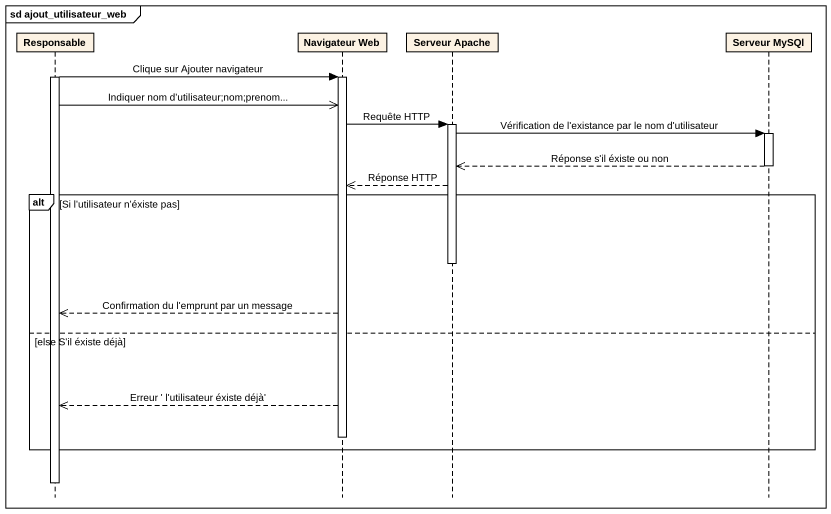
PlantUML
@startuml
mainframe sd ajout_utilisateur_web
hide footbox
participant Responsable
participant "Navigateur Web" as Navigateur_Web
participant "Serveur Apache" as Serveur_Apache
participant "Serveur MySQl" as Serveur_MySQl

activate Responsable
Responsable -> Navigateur_Web : Clique sur Ajouter navigateur
activate Navigateur_Web
Responsable ->> Navigateur_Web : Indiquer nom d'utilisateur;nom;prenom...
Navigateur_Web -> Serveur_Apache : Requête HTTP
activate Serveur_Apache
Serveur_Apache -> Serveur_MySQl : Vérification de l'existance par le nom d'utilisateur
activate Serveur_MySQl
Serveur_MySQl -->> Serveur_Apache : Réponse s'il éxiste ou non
deactivate Serveur_MySQl
Serveur_Apache -->> Navigateur_Web : Réponse HTTP
alt Si l'utilisateur n'éxiste pas
  deactivate Serveur_Apache
  Navigateur_Web -->> Responsable : Confirmation du l'emprunt par un message
else else S'il éxiste déjà
  Navigateur_Web -->> Responsable : Erreur ' l'utilisateur éxiste déjà'
  deactivate Navigateur_Web
end
deactivate Responsable
@enduml
